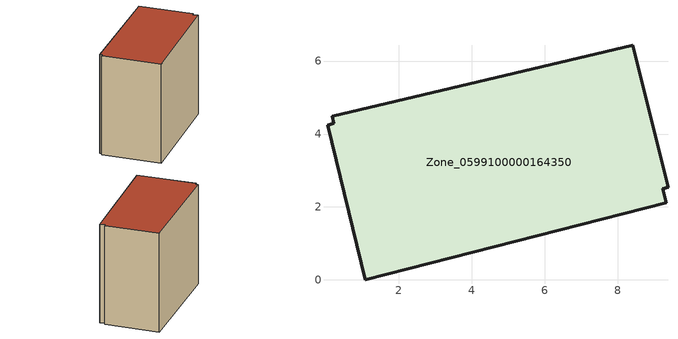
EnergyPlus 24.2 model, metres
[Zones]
Zone_0599100000164350
 floor ground (C_G): 9.23,2.5 9.33,2.11 1.08,0 0.05,4.24 0.22,4.29 0.18,4.48 8.42,6.44 9.38,2.55 z0
 wall outside (C_F): 9.38,2.55 8.42,6.44 0.18,4.48 0.22,4.29 0.05,4.24 1.08,0 9.33,2.11 9.23,2.5 9.38,2.55 z0:7.58
 roof outside (C_R): 9.33,2.11 9.23,2.5 9.38,2.55 8.42,6.44 0.18,4.48 0.22,4.29 0.05,4.24 1.08,0 z7.58
[BUILDING]
Pand.0599100000164350: North Axis=0; Terrain=City; Loads Convergence Tolerance Value=0.04; Temperature Convergence Tolerance Value=0.4; Solar Distribution=FullExterior; Maximum Number of Warmup Days=25; Minimum Number of Warmup Days=1
[Site:Location]
Rotterdam.The.Hague.AP_ZH_NLD Design_Conditions: Latitude=51.96; Longitude=4.45; Time Zone=1; Elevation=-4.5
[SITE:GROUNDTEMPERATURE:BUILDINGSURFACE]
18, 18, 18, 18, 18, 18, 18, 18, 18, 18, 18, 18
[MATERIAL] Thermal Absorptance=0.9; Solar Absorptance=0.7; Visible Absorptance=0.7
Name | Roughness | Thickness | Conductivity | Density | Specific Heat
G.TI.1946 | MediumSmooth | 0.15 | 1 | 540 | 1210
F.TI.1946 | Rough | 0.3 | 0.857143 | 1920 | 840
R.TI.1946 | MediumRough | 0.2 | 0.1 | 1500 | 1000
[CONSTRUCTION]
C_G: G.TI.1946
C_F: F.TI.1946
C_R: R.TI.1946
[ZONE]
Zone_0599100000164350: Type=1; Multiplier=1; Ceiling Height=Autocalculate; Volume=Autocalculate; Floor Area=autocalculate; Part of Total Floor Area=Yes
[ZONEINFILTRATION:DESIGNFLOWRATE]
Infil_Zone_0599100000164350: Zone or ZoneList or Space or SpaceList=Zone_0599100000164350; Schedule=AlwaysOn; Design Flow Rate Calculation Method=Flow/Area; Flow Rate per Floor Area=0.003; Constant Term Coefficient=1; Temperature Term Coefficient=0; Velocity Term Coefficient=0; Velocity Squared Term Coefficient=0
[HVACTEMPLATE:ZONE:IDEALLOADSAIRSYSTEM]
Zone_0599100000164350: Maximum Heating Supply Air Temperature=50; Minimum Cooling Supply Air Temperature=13; Maximum Heating Supply Air Humidity Ratio=0.0156; Minimum Cooling Supply Air Humidity Ratio=0.0077; Heating Limit=NoLimit; Cooling Limit=NoLimit; Dehumidification Control Type=ConstantSensibleHeatRatio; Cooling Sensible Heat Ratio=0.7; Dehumidification Setpoint=60; Humidification Control Type=None; Humidification Setpoint=30; Outdoor Air Method=None; Outdoor Air Flow Rate per Person=0.00944; Outdoor Air Flow Rate per Zone Floor Area=0; Outdoor Air Flow Rate per Zone=0; Demand Controlled Ventilation Type=None; Outdoor Air Economizer Type=NoEconomizer; Heat Recovery Type=None; Sensible Heat Recovery Effectiveness=0.7; Latent Heat Recovery Effectiveness=0.65
[ZONECONTROL:THERMOSTAT]
ThermostatControl_Zone_0599100000164350: Zone or ZoneList=Zone_0599100000164350; Control Type Schedule=DualSetpointControlType; Control 1=Thermostat_Zone_0599100000164350; Temperature Difference Between Cutout And Setpoint=0
[THERMOSTATSETPOINT:DUALSETPOINT]
Thermostat_Zone_0599100000164350: Heating Setpoint Temperature Schedule=HeatingSetpoint_Zone_0599100000164350; Cooling Setpoint Temperature Schedule=CoolingSetpoint_Zone_0599100000164350
[SCHEDULE:COMPACT]
HeatingSetpoint_Zone_0599100000164350: Through: 12/31, For: AllDays, Until: 24:00, 21
CoolingSetpoint_Zone_0599100000164350: Through: 12/31, For: AllDays, Until: 24:00, 24
DualSetpointControlType: Through: 12/31, For: AllDays, Until: 24:00, 4
AlwaysOn: Through: 12/31, For: AllDays, Until: 24:00, 1
